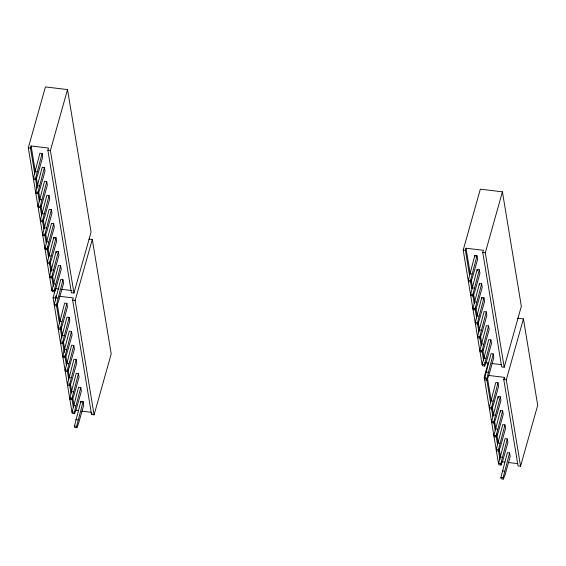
<?xml version="1.0" encoding="UTF-8"?>
<svg xmlns="http://www.w3.org/2000/svg" width="566" height="566" viewBox="0 0 566 566"><rect width="100%" height="100%" fill="white"/><g stroke="black" fill="none" stroke-linecap="round" stroke-linejoin="round"><path stroke-width="0.85" d="M33.429 177.979L39.896 153.216L42.103 153.485L42.698 157.072L37.554 175.375L35.863 179.627L33.656 179.358L33.429 177.979L35.637 178.24L35.863 179.627M35.637 178.24L42.103 153.485M35.743 192.008L42.209 167.253L44.424 167.515L45.018 171.109L39.868 189.412L38.184 193.657L35.976 193.388L35.743 192.008L37.957 192.277L38.184 193.657M37.957 192.277L44.424 167.515M38.063 206.038L44.53 181.283L46.737 181.545L47.332 185.139L42.188 203.442L40.504 207.687L38.29 207.418L38.063 206.038L40.278 206.307L40.504 207.687M40.278 206.307L46.737 181.545M40.384 220.068L46.851 195.312L49.058 195.574L49.652 199.168L44.509 217.471L42.825 221.716L40.611 221.448L40.384 220.068L42.592 220.337L42.825 221.716M42.592 220.337L49.058 195.574M42.705 234.098L49.171 209.342L51.379 209.611L51.973 213.198L46.829 231.501L45.139 235.746L42.931 235.484L42.705 234.098L44.912 234.366L45.139 235.746M44.912 234.366L51.379 209.611M45.018 248.134L51.485 223.372L53.699 223.641L54.294 227.228L49.143 245.531L47.459 249.776L45.252 249.514L45.018 248.134L47.233 248.396L47.459 249.776M47.233 248.396L53.699 223.641M47.339 262.164L53.805 237.402L56.013 237.67L56.607 241.257L51.464 259.568L49.78 263.813L47.565 263.544L47.339 262.164L49.546 262.426L49.78 263.813M49.546 262.426L56.013 237.67M49.659 276.194L56.126 251.438L58.333 251.7L58.928 255.294L53.784 273.597L52.093 277.842L49.886 277.573L49.659 276.194L51.867 276.463L52.093 277.842M51.867 276.463L58.333 251.7M51.98 290.224L58.447 265.468L60.654 265.73L61.248 269.324L56.105 287.627L54.414 291.872L52.206 291.603L51.98 290.224L54.187 290.492L54.414 291.872M54.187 290.492L60.654 265.73M54.294 304.253L60.76 279.498L62.975 279.76L63.562 283.354L58.418 301.657L56.734 305.902L54.527 305.633L54.294 304.253L56.508 304.522L56.734 305.902M56.508 304.522L62.975 279.76M58.199 327.863L64.666 303.1L66.873 303.369L67.467 306.956L62.324 325.259L60.633 329.504L58.425 329.242L58.199 327.863L60.406 328.124L60.633 329.504M60.406 328.124L66.873 303.369M60.512 341.892L66.979 317.13L69.194 317.399L69.788 320.986L64.637 339.289L62.953 343.534L60.746 343.272L60.512 341.892L62.727 342.154L62.953 343.534M62.727 342.154L69.194 317.399M62.833 355.922L69.3 331.16L71.507 331.428L72.101 335.022L66.958 353.325L65.274 357.57L63.059 357.302L62.833 355.922L65.04 356.184L65.274 357.57M65.04 356.184L71.507 331.428M65.154 369.952L71.62 345.196L73.828 345.458L74.422 349.052L69.278 367.355L67.587 371.6L65.38 371.331L65.154 369.952L67.361 370.221L67.587 371.6M67.361 370.221L73.828 345.458M67.474 383.981L73.941 359.226L76.148 359.488L76.743 363.082L71.599 381.385L69.908 385.63L67.701 385.361L67.474 383.981L69.682 384.25L69.908 385.63M69.682 384.25L76.148 359.488M69.788 398.011L76.254 373.256L78.469 373.525L79.056 377.112L73.913 395.415L72.229 399.66L70.021 399.398L69.788 398.011L72.002 398.28L72.229 399.66M72.002 398.28L78.469 373.525M72.108 412.048L78.575 387.286L80.782 387.554L81.377 391.141L76.233 409.444L74.549 413.689L72.335 413.428L72.108 412.048L74.316 412.31L74.549 413.689M74.316 412.31L80.782 387.554M74.429 426.078L80.896 401.315L83.103 401.584L83.697 405.171L78.554 423.474L76.863 427.719L74.655 427.457L74.429 426.078L76.636 426.34L76.863 427.719M76.636 426.34L83.103 401.584M468.33 280.227L474.796 255.464L477.004 255.733L477.598 259.32L472.454 277.623L470.77 281.868L468.556 281.606L468.33 280.227L470.544 280.488L470.77 281.868M470.544 280.488L477.004 255.733M470.65 294.256L477.117 269.494L479.324 269.763L479.918 273.357L474.775 291.66L473.091 295.905L470.877 295.636L470.65 294.256L472.858 294.518L473.091 295.905M472.858 294.518L479.324 269.763M472.971 308.286L479.437 283.531L481.645 283.792L482.239 287.387L477.096 305.69L475.405 309.935L473.197 309.666L472.971 308.286L475.178 308.555L475.405 309.935M475.178 308.555L481.645 283.792M475.284 322.316L481.751 297.56L483.965 297.822L484.56 301.416L479.409 319.719L477.725 323.964L475.518 323.695L475.284 322.316L477.499 322.585L477.725 323.964M477.499 322.585L483.965 297.822M477.605 336.346L484.072 311.59L486.279 311.859L486.873 315.446L481.73 333.749L480.046 337.994L477.831 337.732L477.605 336.346L479.812 336.614L480.046 337.994M479.812 336.614L486.279 311.859M479.926 350.382L486.392 325.62L488.6 325.889L489.194 329.476L484.05 347.779L482.359 352.024L480.152 351.762L479.926 350.382L482.133 350.644L482.359 352.024M482.133 350.644L488.6 325.889M482.246 364.412L488.713 339.65L490.92 339.918L491.514 343.505L486.371 361.808L484.68 366.053L482.473 365.792L482.246 364.412L484.454 364.674L484.68 366.053M484.454 364.674L490.92 339.918M484.56 378.442L491.026 353.679L493.241 353.948L493.828 357.542L488.684 375.845L487.001 380.09L484.793 379.821L484.56 378.442L486.774 378.704L487.001 380.09M486.774 378.704L493.241 353.948M489.328 407.279L495.795 382.517L498.002 382.786L498.596 386.373L493.453 404.676L491.762 408.921L489.555 408.659L489.328 407.279L491.536 407.541L491.762 408.921M491.536 407.541L498.002 382.786M491.649 421.309L498.115 396.547L500.323 396.816L500.917 400.403L495.774 418.706L494.083 422.951L491.875 422.689L491.649 421.309L493.856 421.571L494.083 422.951M493.856 421.571L500.323 396.816M493.962 435.339L500.429 410.576L502.643 410.845L503.231 414.439L498.087 432.742L496.403 436.987L494.196 436.719L493.962 435.339L496.177 435.601L496.403 436.987M496.177 435.601L502.643 410.845M496.283 449.369L502.75 424.613L504.957 424.875L505.551 428.469L500.408 446.772L498.724 451.017L496.509 450.748L496.283 449.369L498.49 449.637L498.724 451.017M498.49 449.637L504.957 424.875M498.604 463.398L505.07 438.643L507.278 438.905L507.872 442.499L502.728 460.802L501.037 465.047L498.83 464.778L498.604 463.398L500.811 463.667L501.037 465.047M500.811 463.667L507.278 438.905M500.917 477.428L507.384 452.673L509.598 452.942L510.192 456.529L505.042 474.832L503.358 479.077L501.151 478.815L500.917 477.428L503.132 477.697L503.358 479.077M503.132 477.697L509.598 452.942M51.853 290.365L28.3 147.846L45.429 86.923L67.524 89.584L91.076 232.102L73.948 293.025L71.422 292.721L47.869 150.202L48.471 148.051L31.116 145.964L30.507 148.115L34.816 174.186M73.948 293.025L50.395 150.506L67.524 89.584M71.981 412.19L53.07 297.73L55.687 288.419M55.709 300.596L55.277 297.999L55.885 295.848M88.89 239.057L92.293 239.46L111.205 353.92L94.083 414.843L91.55 414.538L72.639 300.086L73.24 297.935L59.352 296.266M94.083 414.843L75.165 300.39L92.293 239.46M91.55 414.538L91.954 413.109M482.593 362.863L482.119 364.554L463.2 250.094L480.329 189.171L502.424 191.824L521.343 306.284L504.214 367.214L501.688 366.91L482.77 252.45L483.378 250.299L466.016 248.212L465.415 250.363L469.426 274.637M504.214 367.214L485.303 252.754L502.424 191.824M498.476 463.54L484.199 377.147L488.246 362.764M517.473 318.163L523.423 318.877L537.7 405.277L520.571 466.2L518.046 465.896L503.768 379.503L504.37 377.352L488.748 375.47M520.571 466.2L506.294 379.807L523.423 318.877M70.021 399.398L70.58 397.983M28.3 147.846L30.507 148.115M47.869 150.202L50.395 150.506M34.745 171.519L36.96 171.788M37.066 185.556L39.28 185.818M463.2 250.094L465.415 250.363M482.77 252.45L485.303 252.754M39.387 199.586L41.594 199.848M41.707 213.615L43.915 213.884M469.653 273.767L471.86 274.036M44.021 227.645L46.235 227.914M471.973 287.804L474.181 288.066M46.341 241.675L48.549 241.944M474.287 301.834L476.501 302.095M48.662 255.705L50.869 255.974M476.607 315.863L478.815 316.125M50.982 269.741L53.19 270.003M478.928 329.893L481.135 330.162M53.296 283.771L55.51 284.033M55.532 288.589L59.006 289.007M61.609 289.318L72.023 290.57M481.249 343.923L483.456 344.192M55.617 297.801L57.824 298.07M53.07 297.73L55.277 297.999M72.639 300.086L75.165 300.39M483.562 357.953L485.777 358.221M484.935 362.665L488.401 363.089M491.875 363.506L501.426 364.653M485.883 371.989L488.09 372.251M59.515 321.403L61.729 321.672M484.199 377.147L485.67 377.324M503.768 379.503L506.294 379.807M61.836 335.433L64.043 335.702M64.156 349.47L66.364 349.731M490.651 400.82L492.859 401.089M66.477 363.499L68.684 363.761M492.965 414.85L495.179 415.119M68.79 377.529L71.005 377.791M495.285 428.887L497.493 429.148M71.111 391.559L73.318 391.828M497.606 442.916L499.813 443.178M73.431 405.589L75.639 405.857M499.927 456.946L502.134 457.208M75.667 410.407L78.271 410.718M81.745 411.135L91.289 412.289M502.162 461.764L504.766 462.075M508.233 462.493L517.784 463.639M75.752 419.618L77.959 419.887M502.24 470.976L504.455 471.245M504.37 377.352L504.66 379.078M474.796 255.464L475.037 256.9M477.117 269.494L477.35 270.93M479.437 283.531L479.671 284.967M481.751 297.56L481.991 298.997M498.115 396.547L498.349 397.983M500.429 410.576L500.669 412.013M466.016 248.212L470.028 272.487M471.174 279.427L472.32 286.361M473.466 293.301L474.761 301.105M475.907 308.038L477.195 315.842M478.199 321.913L479.487 329.716M480.492 335.787L481.779 343.59M482.784 349.661L484.213 358.335M487.588 378.718L491.012 399.455M492.151 406.367L493.439 414.142M494.436 420.191L495.724 427.967M496.722 434.009L498.151 442.647M499.148 448.697L500.436 456.472M470.572 281.578L471.719 288.511M472.865 295.452L474.152 303.256M475.157 309.326L476.593 317.993M477.449 323.2L478.886 331.867M479.742 337.074L481.178 345.741M482.034 350.941L483.612 360.485M486.696 379.142L490.552 402.468M491.55 408.518L492.837 416.293M493.835 422.335L495.116 430.118M496.12 436.16L497.542 444.798M498.405 449.984L499.976 459.486M53.805 237.402L54.046 238.838M56.126 251.438L56.359 252.875M80.896 401.315L81.129 402.751M31.116 145.964L35.425 172.036M36.429 178.12L37.575 185.068M38.729 192.023L39.875 198.97M41.021 205.925L42.174 212.88M43.32 219.827L44.473 226.782M45.62 233.737L46.766 240.684M47.77 246.769L49.065 254.594M50.211 261.542L51.506 269.366M52.511 275.444L53.805 283.269M57.173 303.652L60.038 320.993M61.043 327.063L62.472 335.73M63.477 341.8L64.765 349.604M65.769 355.674L67.057 363.478M68.062 369.548L69.356 377.352M70.502 384.293L71.649 391.226M72.795 398.16L73.792 404.23M35.679 179.401L37.115 188.089M37.979 193.303L39.273 201.121M40.278 207.206L41.566 215.03M42.719 221.978L43.865 228.933M44.87 235.017L46.164 242.835M47.169 248.92L48.605 257.608M49.468 262.822L50.905 271.517M51.761 276.732L53.346 286.29M56.423 304.933L59.437 323.144M60.293 328.344L61.871 337.881M62.727 343.088L64.305 352.625M65.019 356.962L66.455 365.629M67.319 370.829L68.748 379.503M69.752 385.573L71.04 393.377M72.045 399.447L73.332 407.251"/></g></svg>
